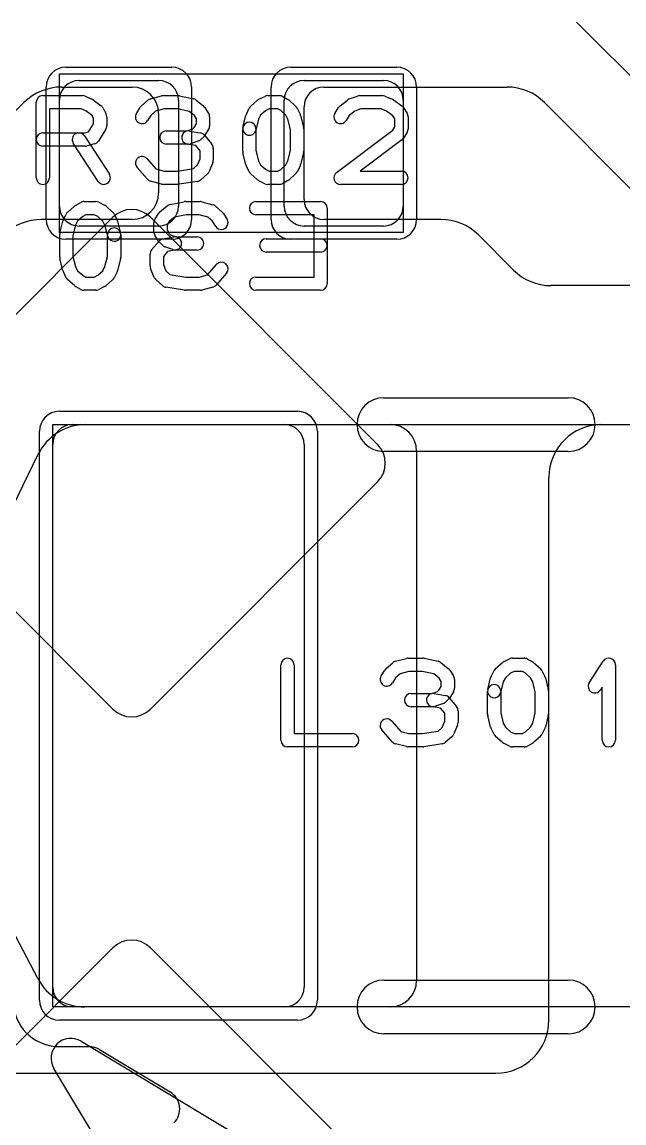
# Model space of a CAD drawing. Extents: x -3.2 to 23.2, y -0.5 to 25.
# Drawn here: x 9.584 to 11.859, y 8.737 to 12.896 of the extents above; entities that cross this region are included whole.
import ezdxf

# ---------------------------------------------------------------- set-up
doc = ezdxf.new("R2010")
doc.units = 0
for name, color, linetype in [('L1', 3, 'CONTINUOUS'), ('L4', 3, 'CONTINUOUS'), ('MetalMask-A', 176, 'CONTINUOUS'), ('PartsArea-A', 111, 'CONTINUOUS'), ('PartsSilk-A', 221, 'CONTINUOUS'), ('PartsSilk-B', 221, 'CONTINUOUS'), ('Resist-A', 2, 'CONTINUOUS'), ('Silk-A', 140, 'CONTINUOUS')]:
    doc.layers.add(name, color=color, linetype=linetype)

msp = doc.modelspace()

# ---------------------------------------------------------------- linework, layer by layer
at = {"layer": 'L1'}
for p, q in [((12.04571, 12.52929), (11.67929, 12.89571)), ((9.73284, 12.65), (10, 12.65)), ((9.8, 12.675), (10.1, 12.675)), ((10.65, 12.675), (10.95, 12.675)), ((10.72497, 12.65), (11.41716, 12.65)), ((9.15858, 12.15858), (9.59142, 12.59142)), ((9.725, 12.2), (9.725, 12.6)), ((10.175, 12.6), (10.175, 12.2)), ((10.575, 12.2), (10.575, 12.6)), ((10.65, 12.22497), (10.65, 12.57503)), ((11.025, 12.6), (11.025, 12.2)), ((11.55858, 12.59142), (11.89142, 12.25858)), ((10.1, 12.55), (10.1, 12.25)), ((10, 12.15), (9.65784, 12.15)), ((11.16716, 12.15), (10.72497, 12.15)), ((10.1, 12.125), (9.8, 12.125)), ((10.95, 12.125), (10.65, 12.125)), ((11.44142, 11.95858), (11.30858, 12.09142)), ((12.74216, 11.9), (11.58284, 11.9)), ((9.775, 11.375), (10.575, 11.375)), ((9.82496, 11.37501), (10.975, 11.375)), ((11.775, 11.375), (12.875, 11.375)), ((9.7, 9.25), (9.7, 11.3)), ((10.65, 11.3), (10.65, 9.25)), ((11.075, 11.275), (11.075, 9.275)), ((9.25478, 10.46231), (9.6452, 11.26269)), ((11.575, 9.125), (11.575, 11.175)), ((9.64376, 9.28183), (9.25623, 10.01815)), ((10.575, 9.175), (9.775, 9.175)), ((10.975, 9.175), (9.82075, 9.17498)), ((9.55, 8.925), (11.375, 8.925))]:
    msp.add_line(p, q, dxfattribs=at)
for centre, radius, start, end in [((9.73284, 12.45), 0.2, 90, 135), ((9.8, 12.6), 0.075, 90, 180), ((10, 12.55), 0.1, 0, 90), ((10.1, 12.6), 0.075, 0, 90), ((10.65, 12.6), 0.075, 90, 180), ((10.72497, 12.57503), 0.07497, 90, 180), ((10.95, 12.6), 0.075, 0, 90), ((11.41716, 12.45), 0.2, 45, 90), ((10, 12.25), 0.1, -90, 0), ((9.8, 12.2), 0.075, 180, -90), ((10.1, 12.2), 0.075, -90, 0), ((10.65, 12.2), 0.075, 180, -90), ((10.72497, 12.22497), 0.07497, 180, -90), ((10.95, 12.2), 0.075, -90, 0), ((9.65784, 11.95), 0.2, 90, 135), ((11.16716, 11.95), 0.2, 45, 90), ((11.58284, 12.1), 0.2, -135, -90), ((9.82495, 11.17501), 0.2, 89.99714, 153.99714), ((9.775, 11.3), 0.075, 90, 180), ((10.575, 11.3), 0.075, 0, 90), ((10.975, 11.275), 0.1, 0, 89.99954), ((11.775, 11.175), 0.2, 90, 180), ((9.82075, 9.37498), 0.2, -152.24213, -89.9991), ((10.975, 9.275), 0.1, -90, 0), ((9.775, 9.25), 0.075, 180, -90), ((10.575, 9.25), 0.075, -90, 0), ((11.375, 9.125), 0.2, -90, 0)]:
    msp.add_arc(centre, radius, start, end, dxfattribs=at)
at = {"layer": 'L4'}
for p, q in [((9.92763, 12.1585), (9.06904, 11.29991)), ((10.92762, 11.29991), (10.06903, 12.1585)), ((9.06904, 11.15849), (9.92762, 10.29991)), ((10.06904, 10.29991), (10.92762, 11.15849)), ((9.92763, 9.3985), (9.06904, 8.53991)), ((10.92762, 8.53991), (10.06903, 9.3985))]:
    msp.add_line(p, q, dxfattribs=at)
for centre, radius, start, end in [((9.99833, 12.0878), 0.09998, 45, 135), ((10.85691, 11.2292), 0.1, -45, 45), ((9.99833, 10.37062), 0.1, -135, -45), ((9.99833, 9.3278), 0.09998, 45, 135)]:
    msp.add_arc(centre, radius, start, end, dxfattribs=at)
at = {"layer": 'MetalMask-A'}
for p, q in [((9.8, 12.675), (10.1, 12.675)), ((10.65, 12.675), (10.95, 12.675)), ((9.725, 12.2), (9.725, 12.6)), ((10.175, 12.6), (10.175, 12.2)), ((10.575, 12.2), (10.575, 12.6)), ((11.025, 12.6), (11.025, 12.2)), ((10.1, 12.125), (9.8, 12.125)), ((10.95, 12.125), (10.65, 12.125)), ((9.775, 11.375), (10.575, 11.375)), ((9.7, 9.25), (9.7, 11.3)), ((10.65, 11.3), (10.65, 9.25)), ((10.575, 9.175), (9.775, 9.175))]:
    msp.add_line(p, q, dxfattribs=at)
for centre, start, end in [((9.8, 12.6), 90, 180), ((10.1, 12.6), 0, 90), ((10.65, 12.6), 90, 180), ((10.95, 12.6), 0, 90), ((9.8, 12.2), 180, -90), ((10.1, 12.2), -90, 0), ((10.65, 12.2), 180, -90), ((10.95, 12.2), -90, 0), ((9.775, 11.3), 90, 180), ((10.575, 11.3), 0, 90), ((9.775, 9.25), 180, -90), ((10.575, 9.25), -90, 0)]:
    msp.add_arc(centre, 0.075, start, end, dxfattribs=at)
at = {"layer": 'PartsArea-A'}
for p, q in [((9.725, 12.1), (9.725, 12.7)), ((9.725, 12.7), (11.025, 12.7)), ((11.025, 12.7), (11.025, 12.1)), ((11.025, 12.1), (9.725, 12.1)), ((9.7, 9.175), (9.7, 11.375)), ((9.7, 11.375), (12.9, 11.375)), ((12.9, 9.175), (9.7, 9.175))]:
    msp.add_line(p, q, dxfattribs=at)
at = {"layer": 'PartsSilk-A'}
for p, q in [((9.6625, 12.61759), (9.8125, 12.61759)), ((9.82265, 12.61544), (9.84765, 12.60433)), ((10.06995, 12.60564), (10.11162, 12.61675)), ((10.11806, 12.61759), (10.17361, 12.61759)), ((10.17876, 12.61705), (10.23154, 12.60594)), ((10.4791, 12.60384), (10.50132, 12.61495)), ((10.5125, 12.61759), (10.55694, 12.61759)), ((10.56934, 12.6143), (10.58879, 12.60319)), ((10.82063, 12.60497), (10.85118, 12.61608)), ((10.85972, 12.61759), (10.94583, 12.61759)), ((10.95511, 12.6158), (10.98289, 12.60469)), ((9.6375, 12.30741), (9.6375, 12.59259)), ((9.8072, 12.56759), (9.6875, 12.56759)), ((9.6875, 12.56759), (9.6875, 12.30741)), ((9.82493, 12.55971), (9.8072, 12.56759)), ((9.8522, 12.6017), (9.88276, 12.57948)), ((9.89042, 12.57044), (9.90153, 12.54822)), ((10.0163, 12.55029), (10.03019, 12.57251)), ((10.03478, 12.57795), (10.05978, 12.60017)), ((10.12134, 12.56759), (10.08856, 12.55885)), ((10.17101, 12.56759), (10.12134, 12.56759)), ((10.21542, 12.55824), (10.17101, 12.56759)), ((10.24201, 12.601), (10.26979, 12.57878)), ((10.27537, 12.57251), (10.28926, 12.55029)), ((10.43181, 12.54822), (10.44292, 12.57044)), ((10.44867, 12.57795), (10.47367, 12.60017)), ((10.50442, 12.5606), (10.48549, 12.54377)), ((10.5184, 12.56759), (10.50442, 12.5606)), ((10.5503, 12.56759), (10.5184, 12.56759)), ((10.56173, 12.56106), (10.5503, 12.56759)), ((10.58118, 12.54377), (10.56173, 12.56106)), ((10.593, 12.60017), (10.618, 12.57795)), ((10.62375, 12.57044), (10.63486, 12.54822)), ((10.7663, 12.55029), (10.78019, 12.57251)), ((10.78577, 12.57878), (10.81355, 12.601)), ((10.86412, 12.56759), (10.84158, 12.55939)), ((10.94102, 12.56759), (10.86412, 12.56759)), ((10.96143, 12.55943), (10.94102, 12.56759)), ((10.98831, 12.6017), (11.01887, 12.57948)), ((11.02537, 12.57251), (11.03926, 12.55029)), ((9.84843, 12.54263), (9.82493, 12.55971)), ((9.85417, 12.53114), (9.84843, 12.54263)), ((9.85417, 12.51087), (9.85417, 12.53114)), ((9.90417, 12.53704), (9.90417, 12.5037)), ((10.07068, 12.54296), (10.0587, 12.52379)), ((10.08856, 12.55885), (10.07068, 12.54296)), ((10.23523, 12.5424), (10.21542, 12.55824)), ((10.24306, 12.52987), (10.23523, 12.5424)), ((10.24306, 12.51087), (10.24306, 12.52987)), ((10.29306, 12.53704), (10.29306, 12.5037)), ((10.41881, 12.49865), (10.42992, 12.5431)), ((10.47776, 12.52831), (10.46731, 12.48653)), ((10.48549, 12.54377), (10.47776, 12.52831)), ((10.58891, 12.52831), (10.58118, 12.54377)), ((10.59861, 12.48951), (10.58891, 12.52831)), ((10.63675, 12.5431), (10.64786, 12.49865)), ((10.82033, 12.5424), (10.8087, 12.52379)), ((10.84158, 12.55939), (10.82033, 12.5424)), ((10.98554, 12.54189), (10.96143, 12.55943)), ((10.99306, 12.52987), (10.98554, 12.54189)), ((10.99306, 12.49976), (10.99306, 12.52987)), ((11.04306, 12.53704), (11.04306, 12.49259)), ((9.82033, 12.47685), (9.83542, 12.48087)), ((9.83542, 12.48087), (9.85417, 12.51087)), ((9.90037, 12.49045), (9.87259, 12.44601)), ((10.12917, 12.48426), (10.2081, 12.48426)), ((10.2081, 12.48426), (10.2293, 12.49197)), ((10.21688, 12.48387), (10.25855, 12.47646)), ((10.2293, 12.49197), (10.23448, 12.49715)), ((10.23448, 12.49715), (10.24306, 12.51087)), ((10.28926, 12.49045), (10.27537, 12.46823)), ((10.41806, 12.40741), (10.41806, 12.49259)), ((10.46806, 12.49259), (10.46806, 12.41049)), ((10.59861, 12.41049), (10.59861, 12.48951)), ((10.64861, 12.49259), (10.64861, 12.40741)), ((10.77247, 12.32739), (10.98543, 12.48756)), ((10.98543, 12.48756), (10.99306, 12.49976)), ((11.03926, 12.47934), (11.02537, 12.45712)), ((9.6625, 12.47685), (9.82033, 12.47685)), ((9.87214, 12.29373), (9.77769, 12.43817)), ((9.81953, 12.46553), (9.91398, 12.32109)), ((10.2516, 12.44687), (10.22104, 12.43576)), ((10.27185, 12.4638), (10.26074, 12.45269)), ((10.27338, 12.46785), (10.30115, 12.43452)), ((11.0192, 12.45039), (10.86233, 12.33241)), ((9.82361, 12.42685), (9.6625, 12.42685)), ((9.85783, 12.4351), (9.83005, 12.42769)), ((10.2125, 12.43426), (10.12917, 12.43426)), ((10.24081, 12.42883), (10.20812, 12.43465)), ((10.25694, 12.40947), (10.24081, 12.42883)), ((10.25694, 12.37907), (10.25694, 12.40947)), ((10.30694, 12.41852), (10.30694, 12.37407)), ((10.42992, 12.3569), (10.41881, 12.40135)), ((10.46806, 12.41049), (10.47776, 12.37169)), ((10.58891, 12.37169), (10.59861, 12.41049)), ((10.64786, 12.40135), (10.63675, 12.3569)), ((10.05631, 12.37942), (10.09019, 12.34071)), ((10.23191, 12.34205), (10.24718, 12.35563)), ((10.24718, 12.35563), (10.25694, 12.37907)), ((10.30502, 12.36446), (10.29114, 12.33113)), ((10.47776, 12.37169), (10.48549, 12.35623)), ((10.48549, 12.35623), (10.50442, 12.3394)), ((10.56173, 12.33894), (10.58118, 12.35623)), ((10.58118, 12.35623), (10.58891, 12.37169)), ((10.05758, 12.30206), (10.01869, 12.3465)), ((10.09019, 12.34071), (10.12134, 12.33241)), ((10.12134, 12.33241), (10.17162, 12.33241)), ((10.17162, 12.33241), (10.23191, 12.34205)), ((10.28467, 12.32205), (10.25967, 12.29983)), ((10.44292, 12.32956), (10.43181, 12.35178)), ((10.47367, 12.29983), (10.44867, 12.32205)), ((10.50442, 12.3394), (10.5184, 12.33241)), ((10.5184, 12.33241), (10.5503, 12.33241)), ((10.5503, 12.33241), (10.56173, 12.33894)), ((10.618, 12.32205), (10.593, 12.29983)), ((10.63486, 12.35178), (10.62375, 12.32956)), ((10.86233, 12.33241), (11.01806, 12.33241)), ((10.11162, 12.28325), (10.06995, 12.29436)), ((10.17361, 12.28241), (10.11806, 12.28241)), ((10.24701, 12.29383), (10.17756, 12.28272)), ((10.50132, 12.28505), (10.4791, 12.29616)), ((10.55694, 12.28241), (10.5125, 12.28241)), ((10.58879, 12.29681), (10.56934, 12.2857)), ((11.01806, 12.28241), (10.7875, 12.28241)), ((10.9516, 11.4766), (11.6484, 11.4766)), ((11.6484, 11.2734), (10.9516, 11.2734)), ((10.99495, 10.48064), (11.03662, 10.49175)), ((11.04306, 10.49259), (11.09861, 10.49259)), ((11.10376, 10.49205), (11.15654, 10.48094)), ((11.4041, 10.47884), (11.42632, 10.48995)), ((11.4375, 10.49259), (11.48194, 10.49259)), ((11.49434, 10.4893), (11.51379, 10.47819)), ((11.72763, 10.3997), (11.78041, 10.48118)), ((10.5625, 10.18241), (10.5625, 10.46759)), ((10.6125, 10.46759), (10.6125, 10.20741)), ((10.9413, 10.42529), (10.95519, 10.44751)), ((10.95978, 10.45295), (10.98478, 10.47517)), ((11.04634, 10.44259), (11.01356, 10.43385)), ((11.09601, 10.44259), (11.04634, 10.44259)), ((11.14042, 10.43324), (11.09601, 10.44259)), ((11.16701, 10.476), (11.19479, 10.45378)), ((11.20037, 10.44751), (11.21426, 10.42529)), ((11.35681, 10.42322), (11.36792, 10.44544)), ((11.37367, 10.45295), (11.39867, 10.47517)), ((11.4434, 10.44259), (11.42942, 10.4356)), ((11.4753, 10.44259), (11.4434, 10.44259)), ((11.48673, 10.43606), (11.4753, 10.44259)), ((11.518, 10.47517), (11.543, 10.45295)), ((11.54875, 10.44544), (11.55986, 10.42322)), ((11.82639, 10.46759), (11.82639, 10.18241)), ((10.99568, 10.41796), (10.9837, 10.39879)), ((11.01356, 10.43385), (10.99568, 10.41796)), ((11.16023, 10.4174), (11.14042, 10.43324)), ((11.16806, 10.40487), (11.16023, 10.4174)), ((11.16806, 10.38587), (11.16806, 10.40487)), ((11.21806, 10.41204), (11.21806, 10.3787)), ((11.34381, 10.37365), (11.35492, 10.4181)), ((11.40276, 10.40331), (11.39231, 10.36153)), ((11.41049, 10.41877), (11.40276, 10.40331)), ((11.42942, 10.4356), (11.41049, 10.41877)), ((11.50618, 10.41877), (11.48673, 10.43606)), ((11.51391, 10.40331), (11.50618, 10.41877)), ((11.52361, 10.36451), (11.51391, 10.40331)), ((11.56175, 10.4181), (11.57286, 10.37365)), ((11.05417, 10.35926), (11.1331, 10.35926)), ((11.1331, 10.35926), (11.1543, 10.36697)), ((11.14188, 10.35887), (11.18355, 10.35146)), ((11.1543, 10.36697), (11.15948, 10.37215)), ((11.15948, 10.37215), (11.16806, 10.38587)), ((11.21426, 10.36545), (11.20037, 10.34323)), ((11.34306, 10.28241), (11.34306, 10.36759)), ((11.39306, 10.36759), (11.39306, 10.28549)), ((11.52361, 10.28549), (11.52361, 10.36451)), ((11.57361, 10.36759), (11.57361, 10.28241)), ((11.77639, 10.38301), (11.76959, 10.37252)), ((11.77639, 10.18241), (11.77639, 10.38301)), ((11.1766, 10.32187), (11.14604, 10.31076)), ((11.19685, 10.3388), (11.18574, 10.32769)), ((11.19838, 10.34285), (11.22615, 10.30952)), ((11.1375, 10.30926), (11.05417, 10.30926)), ((11.16581, 10.30383), (11.13312, 10.30965)), ((11.18194, 10.28447), (11.16581, 10.30383)), ((11.18194, 10.25407), (11.18194, 10.28447)), ((11.23194, 10.29352), (11.23194, 10.24907)), ((11.35492, 10.2319), (11.34381, 10.27635)), ((11.39306, 10.28549), (11.40276, 10.24669)), ((11.51391, 10.24669), (11.52361, 10.28549)), ((11.57286, 10.27635), (11.56175, 10.2319)), ((10.98131, 10.25442), (11.01519, 10.21571)), ((11.17218, 10.23063), (11.18194, 10.25407)), ((11.23002, 10.23946), (11.21614, 10.20613)), ((11.40276, 10.24669), (11.41049, 10.23123)), ((11.50618, 10.23123), (11.51391, 10.24669)), ((10.6125, 10.20741), (10.83194, 10.20741)), ((10.98258, 10.17706), (10.94369, 10.2215)), ((11.01519, 10.21571), (11.04634, 10.20741)), ((11.04634, 10.20741), (11.09662, 10.20741)), ((11.09662, 10.20741), (11.15691, 10.21705)), ((11.15691, 10.21705), (11.17218, 10.23063)), ((11.20967, 10.19705), (11.18467, 10.17483)), ((11.36792, 10.20456), (11.35681, 10.22678)), ((11.39867, 10.17483), (11.37367, 10.19705)), ((11.41049, 10.23123), (11.42942, 10.2144)), ((11.42942, 10.2144), (11.4434, 10.20741)), ((11.4434, 10.20741), (11.4753, 10.20741)), ((11.4753, 10.20741), (11.48673, 10.21394)), ((11.48673, 10.21394), (11.50618, 10.23123)), ((11.543, 10.19705), (11.518, 10.17483)), ((11.55986, 10.22678), (11.54875, 10.20456)), ((10.83194, 10.15741), (10.5875, 10.15741)), ((11.03662, 10.15825), (10.99495, 10.16936)), ((11.09861, 10.15741), (11.04306, 10.15741)), ((11.17201, 10.16883), (11.10256, 10.15772)), ((11.42632, 10.16005), (11.4041, 10.17116)), ((11.48194, 10.15741), (11.4375, 10.15741)), ((11.51379, 10.17181), (11.49434, 10.1607)), ((10.9516, 9.2766), (11.6484, 9.2766)), ((11.6484, 9.0734), (10.9516, 9.0734)), ((9.80725, 9.04565), (10.79346, 8.45392)), ((10.29608, 7.95654), (9.70435, 8.94275))]:
    msp.add_line(p, q, dxfattribs=at)
for centre, radius, start, end in [((9.6625, 12.59259), 0.025, 90, 180), ((9.8125, 12.59259), 0.025, 66.04914, 90), ((9.8375, 12.58148), 0.025, 53.98274, 66.03964), ((10.07639, 12.58148), 0.025, 104.92551, 131.63069), ((10.11806, 12.59259), 0.025, 90, 104.92885), ((10.17361, 12.59259), 0.025, 78.11016, 90), ((10.22639, 12.58148), 0.025, 51.33303, 78.11298), ((10.49028, 12.58148), 0.025, 116.56505, 131.62783), ((10.5125, 12.59259), 0.025, 90, 116.56505), ((10.55694, 12.59259), 0.025, 60.26649, 90), ((10.57639, 12.58148), 0.025, 48.37217, 60.26649), ((10.82917, 12.58148), 0.025, 109.97919, 128.65478), ((10.85972, 12.59259), 0.025, 90, 109.98461), ((10.94583, 12.59259), 0.025, 68.2071, 90), ((10.97361, 12.58148), 0.025, 53.98274, 68.20215), ((9.86806, 12.55926), 0.025, 26.56505, 53.97932), ((10.05139, 12.55926), 0.025, 131.62783, 147.98998), ((10.25417, 12.55926), 0.025, 32.00538, 51.34522), ((10.46528, 12.55926), 0.025, 131.62783, 153.43495), ((10.60139, 12.55926), 0.025, 26.56505, 48.37217), ((10.80139, 12.55926), 0.025, 128.66697, 147.98998), ((11.00417, 12.55926), 0.025, 32.00538, 53.97932), ((9.87917, 12.53704), 0.025, 0, 26.56505), ((10.0375, 12.53704), 0.025, 147.99462, -32.01002), ((10.26806, 12.53704), 0.025, 0, 32.01002), ((10.45417, 12.53704), 0.025, 153.43495, 165.96932), ((10.6125, 12.53704), 0.025, 14.03068, 26.56505), ((10.7875, 12.53704), 0.025, 147.99462, -32.01002), ((11.01806, 12.53704), 0.025, 0, 32.01002), ((9.87917, 12.5037), 0.025, -32.00538, 0), ((10.12917, 12.45926), 0.025, 90, -90), ((10.2125, 12.45926), 0.025, 79.90837, -100.08326), ((10.26806, 12.5037), 0.025, -32.00538, 0), ((10.44306, 12.49259), 0.025, 0, 180), ((10.44306, 12.49259), 0.025, 165.96932, -14.03321), ((10.62361, 12.49259), 0.025, 0, 14.03068), ((11.01806, 12.49259), 0.025, -32.00538, 0), ((9.6625, 12.45185), 0.025, 90, -90), ((9.79861, 12.45185), 0.025, 33.18146, -146.81914), ((9.85139, 12.45926), 0.025, -75.07449, -32.01002), ((10.24306, 12.47037), 0.025, -70.02864, -45), ((10.25417, 12.45185), 0.025, 39.7909, 79.91674), ((10.25417, 12.48148), 0.025, -45, -32.01002), ((11.00417, 12.47037), 0.025, -53.0476, -32.01002), ((9.82361, 12.45185), 0.025, -90, -75.06473), ((10.2125, 12.45926), 0.025, -90, -70.02141), ((10.28194, 12.41852), 0.025, 0, 39.8005), ((10.44306, 12.40741), 0.025, 180, -165.96932), ((10.62361, 12.40741), 0.025, -14.03068, 0), ((10.0375, 12.36296), 0.025, 41.18808, -138.81042), ((10.28194, 12.37407), 0.025, -22.60576, 0), ((10.45417, 12.36296), 0.025, -165.96932, -153.43495), ((10.6125, 12.36296), 0.025, -26.56505, -14.03068), ((9.89306, 12.30741), 0.025, -146.81854, 33.18086), ((10.26806, 12.34074), 0.025, -48.37217, -22.60888), ((10.46528, 12.34074), 0.025, -153.43495, -131.62783), ((10.60139, 12.34074), 0.025, -48.37217, -26.56505), ((10.7875, 12.30741), 0.025, 126.9524, -90), ((11.01806, 12.30741), 0.025, -90, 90), ((9.6625, 12.30741), 0.025, 180, 0), ((10.07639, 12.31852), 0.025, -138.81192, -104.92885), ((10.11806, 12.30741), 0.025, -104.92551, -90), ((10.17361, 12.30741), 0.025, -90, -80.91133), ((10.24306, 12.31852), 0.025, -80.91063, -48.36931), ((10.49028, 12.31852), 0.025, -131.62783, -116.56505), ((10.5125, 12.30741), 0.025, -116.56505, -90), ((10.55694, 12.30741), 0.025, -90, -60.26649), ((10.57639, 12.31852), 0.025, -60.26649, -48.37217), ((10.9516, 11.375), 0.1016, 90, -90), ((11.6484, 11.375), 0.1016, -90, 90), ((10.5875, 10.46759), 0.025, 0, 180), ((11.04306, 10.46759), 0.025, 90, 104.92885), ((11.09861, 10.46759), 0.025, 78.11016, 90), ((11.4375, 10.46759), 0.025, 90, 116.56505), ((11.48194, 10.46759), 0.025, 60.26649, 90), ((11.80139, 10.46759), 0.025, 0, 147.06619), ((10.97639, 10.43426), 0.025, 131.62783, 147.98998), ((11.00139, 10.45648), 0.025, 104.92551, 131.63069), ((11.15139, 10.45648), 0.025, 51.33303, 78.11298), ((11.17917, 10.43426), 0.025, 32.00538, 51.34522), ((11.39028, 10.43426), 0.025, 131.62783, 153.43495), ((11.41528, 10.45648), 0.025, 116.56505, 131.62783), ((11.50139, 10.45648), 0.025, 48.37217, 60.26649), ((11.52639, 10.43426), 0.025, 26.56505, 48.37217), ((10.9625, 10.41204), 0.025, 147.99462, -32.01002), ((11.19306, 10.41204), 0.025, 0, 32.01002), ((11.37917, 10.41204), 0.025, 153.43495, 165.96932), ((11.5375, 10.41204), 0.025, 14.03068, 26.56505), ((11.74861, 10.38611), 0.025, 147.06646, -32.93381), ((11.05417, 10.33426), 0.025, 90, -90), ((11.1375, 10.33426), 0.025, 79.90837, -100.08326), ((11.19306, 10.3787), 0.025, -32.00538, 0), ((11.36806, 10.36759), 0.025, 0, 180), ((11.36806, 10.36759), 0.025, 165.96932, -14.03321), ((11.54861, 10.36759), 0.025, 0, 14.03068), ((11.16806, 10.34537), 0.025, -70.02864, -45), ((11.17917, 10.32685), 0.025, 39.7909, 79.91674), ((11.17917, 10.35648), 0.025, -45, -32.01002), ((11.1375, 10.33426), 0.025, -90, -70.02141), ((11.20694, 10.29352), 0.025, 0, 39.8005), ((11.36806, 10.28241), 0.025, 180, -165.96932), ((11.54861, 10.28241), 0.025, -14.03068, 0), ((10.9625, 10.23796), 0.025, 41.18808, -138.81042), ((11.20694, 10.24907), 0.025, -22.60576, 0), ((11.37917, 10.23796), 0.025, -165.96932, -153.43495), ((11.5375, 10.23796), 0.025, -26.56505, -14.03068), ((10.83194, 10.18241), 0.025, -90, 90), ((11.19306, 10.21574), 0.025, -48.37217, -22.60888), ((11.39028, 10.21574), 0.025, -153.43495, -131.62783), ((11.52639, 10.21574), 0.025, -48.37217, -26.56505), ((10.5875, 10.18241), 0.025, 180, -90), ((11.00139, 10.19352), 0.025, -138.81192, -104.92885), ((11.04306, 10.18241), 0.025, -104.92551, -90), ((11.09861, 10.18241), 0.025, -90, -80.91133), ((11.16806, 10.19352), 0.025, -80.91063, -48.36931), ((11.41528, 10.19352), 0.025, -131.62783, -116.56505), ((11.4375, 10.18241), 0.025, -116.56505, -90), ((11.48194, 10.18241), 0.025, -90, -60.26649), ((11.50139, 10.19352), 0.025, -60.26649, -48.37217), ((11.80139, 10.18241), 0.025, 180, 0), ((10.9516, 9.175), 0.1016, 90, -90), ((11.6484, 9.175), 0.1016, -90, 90), ((9.76866, 8.98134), 0.075, 59.03362, -149.03611)]:
    msp.add_arc(centre, radius, start, end, dxfattribs=at)
at = {"layer": 'PartsSilk-B'}
for p, q in [((9.757, 12.17795), (9.782, 12.20017)), ((9.78621, 12.20319), (9.80566, 12.2143)), ((9.81806, 12.21759), (9.8625, 12.21759)), ((9.87368, 12.21495), (9.8959, 12.20384)), ((9.90133, 12.20017), (9.92633, 12.17795)), ((10.10521, 12.17878), (10.13299, 12.201)), ((10.14346, 12.20594), (10.19624, 12.21705)), ((10.20139, 12.21759), (10.25694, 12.21759)), ((10.26338, 12.21675), (10.30505, 12.20564)), ((10.31522, 12.20017), (10.34022, 12.17795)), ((10.46806, 12.21759), (10.7125, 12.21759)), ((10.7375, 12.19259), (10.7375, 11.90741)), ((9.74014, 12.14822), (9.75125, 12.17044)), ((9.81327, 12.16106), (9.79382, 12.14377)), ((9.8247, 12.16759), (9.81327, 12.16106)), ((9.8566, 12.16759), (9.8247, 12.16759)), ((9.87058, 12.1606), (9.8566, 12.16759)), ((9.88951, 12.14377), (9.87058, 12.1606)), ((9.93208, 12.17044), (9.94319, 12.14822)), ((10.08574, 12.15029), (10.09963, 12.17251)), ((10.15958, 12.15824), (10.13977, 12.1424)), ((10.20399, 12.16759), (10.15958, 12.15824)), ((10.25366, 12.16759), (10.20399, 12.16759)), ((10.28644, 12.15885), (10.25366, 12.16759)), ((10.30432, 12.14296), (10.28644, 12.15885)), ((10.34481, 12.17251), (10.3587, 12.15029)), ((10.6875, 12.16759), (10.46806, 12.16759)), ((10.6875, 11.93241), (10.6875, 12.16759)), ((9.72714, 12.09865), (9.73825, 12.1431)), ((9.78609, 12.12831), (9.77639, 12.08951)), ((9.79382, 12.14377), (9.78609, 12.12831)), ((9.89724, 12.12831), (9.88951, 12.14377)), ((9.90769, 12.08653), (9.89724, 12.12831)), ((9.94508, 12.1431), (9.95619, 12.09865)), ((10.08194, 12.1037), (10.08194, 12.13704)), ((10.13977, 12.1424), (10.13194, 12.12987)), ((10.13194, 12.12987), (10.13194, 12.11087)), ((10.13194, 12.11087), (10.14052, 12.09715)), ((10.3163, 12.12379), (10.30432, 12.14296)), ((9.72639, 12.00741), (9.72639, 12.09259)), ((9.77639, 12.08951), (9.77639, 12.01049)), ((9.90694, 12.01049), (9.90694, 12.09259)), ((9.95694, 12.09259), (9.95694, 12.00741)), ((10.07385, 12.03452), (10.10162, 12.06785)), ((10.09963, 12.06823), (10.08574, 12.09045)), ((10.11426, 12.05269), (10.10315, 12.0638)), ((10.11645, 12.07646), (10.15812, 12.08387)), ((10.14052, 12.09715), (10.1457, 12.09197)), ((10.1457, 12.09197), (10.1669, 12.08426)), ((10.1669, 12.08426), (10.24583, 12.08426)), ((10.50694, 12.07685), (10.7125, 12.07685)), ((10.13419, 12.02883), (10.11806, 12.00947)), ((10.15396, 12.03576), (10.1234, 12.04687)), ((10.16688, 12.03465), (10.13419, 12.02883)), ((10.24583, 12.03426), (10.1625, 12.03426)), ((10.7125, 12.02685), (10.50694, 12.02685)), ((9.73825, 11.9569), (9.72714, 12.00135)), ((9.77639, 12.01049), (9.78609, 11.97169)), ((9.89724, 11.97169), (9.90694, 12.01049)), ((9.95619, 12.00135), (9.94508, 11.9569)), ((10.06806, 11.97407), (10.06806, 12.01852)), ((10.11806, 12.00947), (10.11806, 11.97907)), ((10.11806, 11.97907), (10.12782, 11.95563)), ((10.28481, 11.94071), (10.31869, 11.97942)), ((9.75125, 11.92956), (9.74014, 11.95178)), ((9.78609, 11.97169), (9.79382, 11.95623)), ((9.79382, 11.95623), (9.81327, 11.93894)), ((9.81327, 11.93894), (9.8247, 11.93241)), ((9.8566, 11.93241), (9.87058, 11.9394)), ((9.87058, 11.9394), (9.88951, 11.95623)), ((9.88951, 11.95623), (9.89724, 11.97169)), ((9.94319, 11.95178), (9.93208, 11.92956)), ((10.08386, 11.93113), (10.06998, 11.96446)), ((10.12782, 11.95563), (10.14309, 11.94205)), ((10.14309, 11.94205), (10.20338, 11.93241)), ((10.25366, 11.93241), (10.28481, 11.94071)), ((10.35631, 11.9465), (10.31742, 11.90206)), ((9.782, 11.89983), (9.757, 11.92205)), ((9.80566, 11.8857), (9.78621, 11.89681)), ((9.8247, 11.93241), (9.8566, 11.93241)), ((9.8959, 11.89616), (9.87368, 11.88505)), ((9.92633, 11.92205), (9.90133, 11.89983)), ((10.11533, 11.89983), (10.09033, 11.92205)), ((10.20338, 11.93241), (10.25366, 11.93241)), ((10.46806, 11.93241), (10.6875, 11.93241)), ((9.8625, 11.88241), (9.81806, 11.88241)), ((10.19744, 11.88272), (10.12799, 11.89383)), ((10.25694, 11.88241), (10.20139, 11.88241)), ((10.30505, 11.89436), (10.26338, 11.88325)), ((10.7125, 11.88241), (10.46806, 11.88241))]:
    msp.add_line(p, q, dxfattribs=at)
for centre, start, end in [((9.79861, 12.18148), 119.73351, 131.63069), ((9.81806, 12.19259), 90, 119.73536), ((9.8625, 12.19259), 63.43495, 90), ((9.88472, 12.18148), 48.37217, 63.43495), ((10.14861, 12.18148), 101.88984, 128.66697), ((10.20139, 12.19259), 90, 101.88984), ((10.25694, 12.19259), 75.07449, 90), ((10.29861, 12.18148), 48.37217, 75.07449), ((10.46806, 12.19259), 90, -90), ((10.7125, 12.19259), 0, 90), ((9.7625, 12.13704), 153.43495, 165.96679), ((9.77361, 12.15926), 131.62783, 153.43495), ((9.90972, 12.15926), 26.56505, 48.36931), ((9.92083, 12.13704), 14.03068, 26.56505), ((10.10694, 12.13704), 147.99462, 180), ((10.12083, 12.15926), 128.66697, 147.99462), ((10.3375, 12.13704), -147.99462, 32.01002), ((10.32361, 12.15926), 32.00538, 48.37217), ((9.93194, 12.09259), 0, 180), ((10.10694, 12.1037), 180, -147.99462), ((9.75139, 12.09259), 165.96932, 180), ((9.93194, 12.09259), -165.96932, 14.03321), ((10.12083, 12.08148), -147.99462, -135), ((10.12083, 12.05185), 100.09163, 140.2091), ((10.1625, 12.05926), -79.90837, 100.08326), ((10.24583, 12.05926), -90, 90), ((10.50694, 12.05185), 90, -90), ((10.7125, 12.05185), -90, 90), ((10.09306, 12.01852), 140.2091, 180), ((10.13194, 12.07037), -135, -109.97136), ((10.1625, 12.05926), -109.97136, -90), ((9.75139, 12.00741), 180, -165.96679), ((9.93194, 12.00741), -14.03068, 0), ((10.3375, 11.96296), -41.18808, 138.81042), ((9.7625, 11.96296), -165.96932, -153.43495), ((9.92083, 11.96296), -26.56505, -14.03321), ((10.09306, 11.97407), 180, -157.39424), ((9.77361, 11.94074), -153.43495, -131.63069), ((9.79861, 11.91852), -131.62783, -119.73536), ((9.88472, 11.91852), -63.43495, -48.36931), ((9.90972, 11.94074), -48.37217, -26.56505), ((10.10694, 11.94074), -157.39424, -131.62783), ((10.13194, 11.91852), -131.62783, -99.08937), ((10.29861, 11.91852), -75.07449, -41.18808), ((10.46806, 11.90741), 90, -90), ((10.7125, 11.90741), -90, 0), ((9.81806, 11.90741), -119.73351, -90), ((9.8625, 11.90741), -90, -63.43495), ((10.20139, 11.90741), -99.08937, -90), ((10.25694, 11.90741), -90, -75.07449)]:
    msp.add_arc(centre, 0.025, start, end, dxfattribs=at)
at = {"layer": 'Resist-A'}
for p, q in [((9.75, 12.725), (10.15, 12.725)), ((10.6, 12.725), (11, 12.725)), ((9.675, 12.15), (9.675, 12.65)), ((10.225, 12.65), (10.225, 12.15)), ((10.525, 12.15), (10.525, 12.65)), ((11.075, 12.65), (11.075, 12.15)), ((10.15, 12.075), (9.75, 12.075)), ((11, 12.075), (10.6, 12.075)), ((9.725, 11.425), (10.625, 11.425)), ((9.65, 9.2), (9.65, 11.35)), ((10.7, 11.35), (10.7, 9.2)), ((10.625, 9.125), (9.725, 9.125))]:
    msp.add_line(p, q, dxfattribs=at)
for centre, start, end in [((9.75, 12.65), 90, 180), ((10.15, 12.65), 0, 90), ((10.6, 12.65), 90, 180), ((11, 12.65), 0, 90), ((9.75, 12.15), 180, -90), ((10.15, 12.15), -90, 0), ((10.6, 12.15), 180, -90), ((11, 12.15), -90, 0), ((9.725, 11.35), 90, 180), ((10.625, 11.35), 0, 90), ((9.725, 9.2), 180, -90), ((10.625, 9.2), -90, 0)]:
    msp.add_arc(centre, 0.075, start, end, dxfattribs=at)
at = {"layer": 'Silk-A'}
for p, q in [((10.9516, 11.4766), (11.6484, 11.4766)), ((11.6484, 11.2734), (10.9516, 11.2734)), ((10.9516, 9.2766), (11.6484, 9.2766)), ((11.6484, 9.0734), (10.9516, 9.0734)), ((9.725, 9.025), (9.83756, 9.025)), ((9.87615, 9.01431), (10.14346, 8.85392))]:
    msp.add_line(p, q, dxfattribs=at)
for centre, radius, start, end in [((10.9516, 11.375), 0.1016, 90, -90), ((11.6484, 11.375), 0.1016, -90, 90), ((10.9516, 9.175), 0.1016, 90, -90), ((11.6484, 9.175), 0.1016, -90, 90), ((9.725, 9.2), 0.175, -172.21994, -90), ((9.83756, 8.95), 0.075, 59.03362, 90), ((10.10487, 8.78961), 0.075, -44.9946, 59.03362)]:
    msp.add_arc(centre, radius, start, end, dxfattribs=at)

doc.saveas('drawing.dxf')
